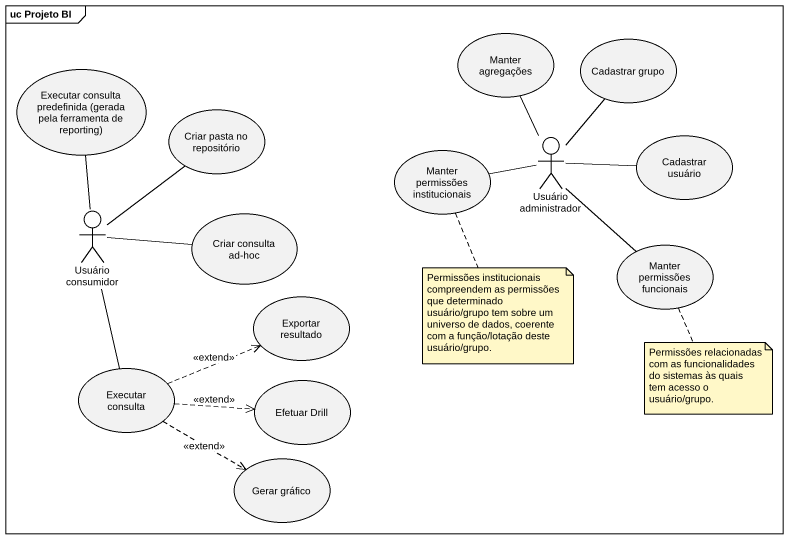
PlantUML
@startuml
mainframe uc Projeto BI
usecase "Manter agregações" as Manter_agregações
usecase "Cadastrar grupo" as Cadastrar_grupo
usecase "Executar consulta predefinida (gerada pela ferramenta de reporting)" as Executar_consulta
usecase "Criar pasta no repositório" as Criar_pasta_no_repositório
usecase "Manter permissões institucionais" as Manter_permissões
actor "Usuário administrador" as Usuário_administrador
usecase "Cadastrar usuário" as Cadastrar_usuário
actor "Usuário consumidor" as Usuário_consumidor
usecase "Criar consulta ad-hoc" as Criar_consulta_ad_hoc
usecase "Manter permissões funcionais" as Manter_permissões_funcionais
usecase "Exportar resultado" as Exportar_resultado
usecase "Executar consulta" as Executar_consulta_2
usecase "Efetuar Drill" as Efetuar_Drill
usecase "Gerar gráfico" as Gerar_gráfico
Usuário_administrador -up- Manter_agregações
Usuário_administrador -up- Cadastrar_grupo
Usuário_administrador -left- Manter_permissões
Usuário_administrador -right- Cadastrar_usuário
Usuário_administrador -- Manter_permissões_funcionais
Usuário_consumidor -up- Executar_consulta
Usuário_consumidor -up- Criar_pasta_no_repositório
Usuário_consumidor -right- Criar_consulta_ad_hoc
Usuário_consumidor -- Executar_consulta_2
Executar_consulta_2 .right.> Exportar_resultado : <<extend>>
Executar_consulta_2 .right.> Efetuar_Drill : <<extend>>
Executar_consulta_2 .right.> Gerar_gráfico : <<extend>>
note bottom of Manter_permissões : Permissões institucionais compreendem as permissões que determinado usuário/grupo tem sobre um universo de dados, coerente com a função/lotação deste usuário/grupo.
note bottom of Manter_permissões_funcionais : Permissões relacionadas com as funcionalidades do sistemas às quais tem acesso o usuário/grupo.
@enduml
